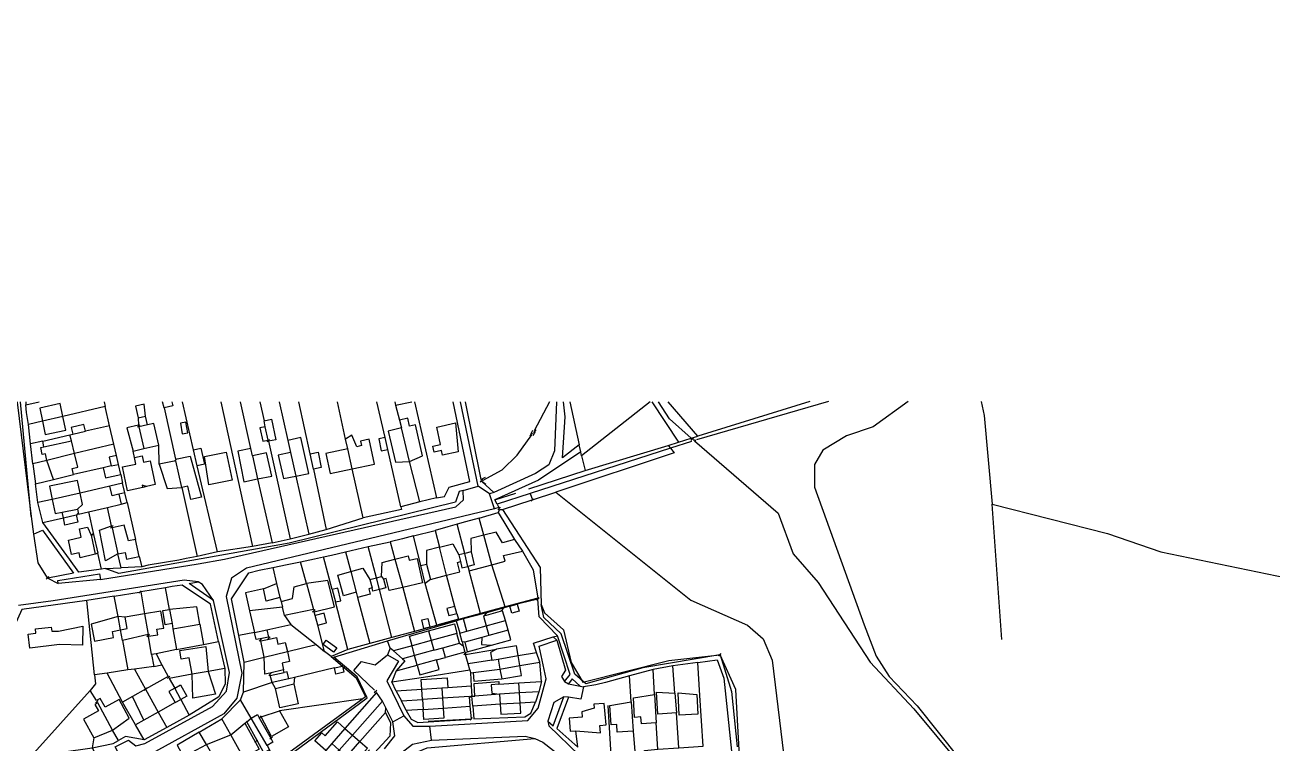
# Model space of a CAD drawing. Header units: millimetres. Extents: x 111502 to 977541, y 8702 to 1044108.
# Drawn here: x 488307 to 488808, y 243593 to 243882 of the extents above; entities that cross this region are included whole.
import ezdxf

# ---------------------------------------------------------------- set-up
doc = ezdxf.new("R2010")
doc.units = ezdxf.units.MM
doc.header["$LTSCALE"] = 0.25
doc.layers.add('X HVSS Site Background', color=8, linetype='Continuous')

# ---------------------------------------------------------------- blocks, each defined once
blk = doc.blocks.new('Gas OS')
at = {"layer": 'X HVSS Site Background'}
for points in [[(35.47, 0.01), (35.46, -0.07), (41.13, -46.1), (36.76, 0.01)], [(70.36, 0.02), (70.8, -1.89), (53.79, -5.84), (52.71, -0.71), (44.51, -2.47), (45.62, -7.73), (39.99, -9.03), (39.26, -4.32), (38.92, -1.22)], [(39, 0.01), (38.92, -1.22), (44.25, 0.01)], [(97.59, 0.03), (97.95, -1.59), (94.46, -2.38), (93.91, 0.03)], [(106.25, -19.29), (109.26, -18.64), (110.67, -25.08), (107.72, -25.74), (106.25, -19.29), (101.85, 0.03)], [(117.3, 0.03), (129.99, -58.07), (115.89, -60.21), (107.72, -25.74)], [(129.29, -18.71), (125.21, 0.04)], [(132.95, 0.04), (134.64, -7.6)], [(140.73, 0.04), (144.18, -15.46)], [(153.14, -20.83), (148.61, 0.04)], [(154.46, -27.07), (153.14, -20.83), (156.43, -20.17), (157.67, -26.42), (154.46, -27.07), (159.59, -51.27), (174.43, -46.61), (170.12, -26.88), (168.28, -18.81), (159.5, -20.75), (161.24, -28.81), (170.12, -26.88), (179.06, -24.95), (176.89, -14.98), (173.39, -15.75), (173.8, -17.58), (171.97, -18.02), (169.9, -13.31), (167.42, -14.99), (164.21, 0.05)], [(183.26, -14.3), (180.72, -14.82), (181.72, -19.62), (184.33, -19.11), (183.26, -14.3), (179.99, 0.05)], [(187.15, 0.06), (187.47, -1.35), (189.03, -7.37), (189.88, -10.48), (184.58, -11.7), (187.43, -24.16), (193.12, -23.88), (189.88, -10.48)], [(187.47, -1.35), (193.97, 0.06)], [(195.14, 0.06), (203.95, -38.59), (197.29, -40.2), (193.12, -23.88), (198.33, -21.71), (195.46, -9.16), (193.13, -9.7), (192.42, -6.6), (189.03, -7.37)], [(203.95, -38.59), (207.13, -37.96), (209.03, -34.3), (217.39, -32.01), (210.64, 0.06)], [(223.82, -33.12), (222.2, -32.03), (227.01, -36.34), (225.18, -36.95), (220.63, -33.9), (213.61, 0.06)], [(215.48, 0.06), (221.79, -31.23), (223.59, -30.25)], [(252.13, 0.08), (251.33, -19.6), (249.03, -25.29), (243.73, -28.8), (227.01, -36.34)], [(249.38, 0.07), (243.24, -11.64)], [(289.78, 0.09), (262.26, -21.73), (261.89, -20.08), (261.27, -17.23), (254.58, -22.44), (255.58, -6.05), (254.91, 0.08)], [(257.52, 0.08), (261.27, -17.23)], [(290.44, 0.09), (301.21, -16.13)], [(306.31, -14.62), (297.58, -6.83), (293.12, 0.09)], [(296.99, -17.45), (301.21, -16.13), (306.31, -14.62), (308.88, -13.79), (297, 0.09)], [(361.38, 0.11), (308.34, -15.28)], [(353.95, 0.11), (308.88, -13.79)], [(393.43, 0.12), (379.44, -9.96), (368.65, -13.62), (359.1, -19.41), (355.8, -25.16), (355.85, -34.31), (375.79, -89.55), (380.62, -102.18), (385.77, -110.27), (397.03, -122.12), (430.75, -164.39), (454.93, -187.05), (483.91, -212.66), (500.07, -222.36), (513.62, -227.55), (553.27, -233.28)], [(422.84, 0.13), (423.99, -5.5), (427.18, -41.08)], [(94.46, -2.38), (99.08, -23.02), (104.98, -21.74), (109.47, -38.31), (105.25, -39.23), (104.07, -33.79), (101.58, -34.34), (99.22, -23.64), (92.51, -24.95), (95.77, -34.79), (101.58, -34.34), (107.78, -62.07), (103.43, -62.87), (100.48, -63.53), (88.12, -65.53), (85.53, -66.28), (77.24, -66.68), (75.96, -61.06), (71.02, -63.81), (68.57, -51.59), (73.41, -49.79), (71.72, -42.39)], [(72.51, -9.61), (70.8, -1.89)], [(92.51, -24.95), (92.4, -17.36), (90.4, -8.68), (87.82, -9.27), (86.99, -5.72), (86.49, -0.94), (83.02, -1.73), (84.1, -6.39), (86.99, -5.72)], [(41.72, -24.87), (40.79, -16.9), (39.99, -9.03)], [(74.27, -16.94), (72.51, -9.61), (62.86, -11.81), (62.21, -9.05), (57.21, -10.31), (57.78, -12.98), (62.86, -11.81)], [(84.1, -6.39), (84.19, -9.3), (79.52, -10.38), (82.01, -19.74), (86.35, -18.75)], [(83.77, -10.2), (84.78, -9.19)], [(87.82, -9.27), (84.36, -10.07), (86.35, -18.75), (92.4, -17.36)], [(135.16, -9.97), (134.64, -7.6), (137.66, -6.98), (139.42, -15.18), (136.44, -15.81), (145.13, -55.07)], [(50.12, -31.11), (47.4, -23.49), (46.82, -20.89), (45.55, -21.15), (44.94, -18.34), (46.22, -18.07), (57.28, -15.67), (56.68, -13.23), (57.78, -12.98)], [(46.22, -18.07), (45.71, -15.76), (56.68, -13.23)], [(168.28, -18.81), (167.42, -14.99)], [(222.64, -31.5), (230.33, -27.35), (236.4, -21.35), (242.22, -13.21)], [(241.48, -13.59), (242.5, -12.58)], [(241.78, -12.97), (242.71, -11.36)], [(243.65, -11.85), (242.65, -13.44)], [(242.94, -12.25), (243.95, -11.24)], [(306.16, -15.43), (307.17, -14.42)], [(45.71, -15.76), (40.79, -16.9)], [(75.38, -21.55), (72.47, -22.18), (73.27, -25.74), (76.17, -25.09), (75.38, -21.55), (74.27, -16.94), (58.52, -20.79), (47.4, -23.49), (41.72, -24.87), (42.82, -32.87)], [(73.27, -25.74), (70.05, -26.45), (58.15, -29.17), (57.62, -26.72), (59.84, -26.23), (58.52, -20.79), (57.28, -15.67)], [(82.57, -22.34), (82.01, -19.74)], [(129.95, -21.7), (129.29, -18.71), (124.08, -19.78), (126.58, -32.08), (132.07, -30.97), (137.88, -56.61), (145.13, -55.07), (152.63, -53.17), (159.59, -51.27)], [(135.88, -16.08), (136.89, -15.07)], [(189.58, -42.11), (184.33, -19.11)], [(306.39, -15.87), (297.91, -18.62), (241.59, -36.81), (228.3, -41.1), (227.44, -39.39), (235.79, -36.62)], [(262.26, -21.73), (263.64, -27.54), (296.99, -17.45), (297.91, -18.62), (299.38, -20.46), (251.94, -36.32), (306.17, -79.66), (328.93, -89.72), (335.17, -95.24), (338.82, -103.76), (348.72, -185.33)], [(328.14, -186.17), (324.17, -115.49), (317.94, -101.65), (322.41, -116.35), (324.73, -138.6)], [(307.02, -15.22), (308.1, -15.49), (307.02, -15.22)], [(307.64, -15.68), (341.25, -44.71), (347.25, -61.05), (357.26, -72.59), (378.12, -104.53), (395.78, -123.36), (433.29, -168.54), (454.1, -187.79), (480.71, -211.81), (507.22, -226.74), (510.02, -239.09)], [(98.64, -23.83), (99.65, -22.82)], [(145.27, -20.33), (140.32, -21.38), (142.53, -30.83), (147.41, -29.81), (152.63, -53.17)], [(261.89, -20.08), (244.93, -31.44), (227.44, -39.39)], [(76.3, -37.1), (73.63, -37.73), (72.72, -33.9), (60.81, -36.72), (49.58, -39.21), (43.8, -40.43), (42.82, -32.87), (50.12, -31.11), (58.15, -29.17)], [(70.05, -26.45), (70.96, -30.53), (77.07, -29.18), (77.77, -32.69), (72.72, -33.9)], [(77.07, -29.18), (76.17, -25.09)], [(241.06, -34.9), (263.64, -27.54)], [(45.74, -48.42), (54.02, -46.54), (59.2, -45.38), (59.87, -48.25), (54.67, -49.49), (54.02, -46.54), (53.53, -44.34), (59.64, -43.1), (61.75, -41.2), (60.81, -36.72), (59.74, -31.51), (48.46, -33.85), (49.58, -39.21), (50.77, -44.9), (53.53, -44.34)], [(68.98, -71.41), (51.88, -72.92), (51.78, -71.73), (68.58, -69.08), (68.98, -71.41), (108.15, -65.12), (118.78, -63.17), (211.69, -42.1), (214.78, -39.3), (214.66, -35.53), (220.63, -33.9)], [(78.68, -36.53), (77.77, -32.69)], [(87.42, -33.99), (85.98, -34.44)], [(221.49, -32.13), (222.5, -31.12)], [(214.66, -35.53), (212.99, -35.96), (211.63, -40.25), (144.69, -56.81), (76.28, -68.93), (70.78, -66.98), (69.36, -67.17), (60.23, -68.39), (56.46, -63.19), (45.74, -48.42), (43.8, -40.43)], [(79.61, -40.45), (78.68, -36.53), (76.3, -37.1), (77.22, -41.02)], [(228.3, -41.1), (228.96, -42.39), (227.25, -42.92), (225.18, -36.95)], [(230.49, -43.29), (242.44, -39.41)], [(241.59, -36.81), (242.52, -39.39), (251.94, -36.32)], [(241.97, -39.91), (242.98, -38.89)], [(227.25, -42.92), (127.58, -66.81), (121.64, -70.81), (119.49, -78.11), (125.75, -108.91), (123.75, -119.05), (118.46, -125.25), (88.35, -141.95), (86.15, -145.2), (86.86, -147.95), (81.41, -150.95), (74.8, -138.56), (80.25, -135.85), (83.1, -138.21), (86.8, -137.26), (113.9, -122.36), (119.6, -116.26), (120.74, -108.76), (114.38, -79.72), (104.59, -72.97), (108.13, -72.32), (102.59, -71.63), (49.96, -79.89), (35.99, -81.83)], [(59.15, -45.77), (60.16, -44.76)], [(59.64, -43.1), (60.11, -45.16), (64.12, -44.2), (71.72, -42.39), (77.22, -41.02), (79.61, -40.45), (82.95, -55.23), (80.16, -55.86), (78.52, -49.56), (73.58, -50.57), (75.96, -61.06), (78.81, -60.49), (79.43, -63.21), (84.49, -62.06), (85.53, -66.28)], [(64.12, -44.2), (66.17, -53.27), (67.89, -60.81)], [(197.29, -40.2), (189.58, -42.11), (189.84, -43.25), (174.43, -46.61)], [(228.69, -44.49), (235.34, -55.24), (230.49, -56.59), (227.98, -52.34), (222.91, -53.59), (221.09, -46.67), (215.58, -48.2), (212.31, -49.11)], [(221.09, -46.67), (228.69, -44.49), (229.39, -43.23), (230.49, -43.29), (245.6, -66.49), (246.02, -81.4)], [(228.66, -43.31), (229.68, -42.3)], [(431.07, -95.47), (427.18, -41.08), (473.57, -52.87), (494.97, -60.21), (549.33, -71.53)], [(41.13, -46.1), (42.04, -53.16), (45.67, -51.49), (58.13, -68.83), (47.73, -70.77), (51.88, -72.92)], [(72.99, -50.69), (74, -49.67)], [(42.04, -53.16), (43.78, -64.69), (47.53, -70.65)], [(69.36, -67.17), (67.89, -60.81), (66.77, -61.11), (60.82, -62.68), (60.38, -60.65), (57.33, -61.31), (56.07, -55.5), (61.19, -54.38), (60.49, -51.06), (63.73, -50.37), (65.17, -53.48), (66.77, -61.11)], [(65.17, -53.89), (66.18, -52.88)], [(197.64, -65.67), (194.72, -53.77), (190.23, -54.95), (185.31, -56.16), (187.2, -63.19), (192.54, -61.85), (192.99, -63.64), (196.11, -62.91), (198.35, -72.71), (190.39, -74.52), (195.15, -92.17), (185.97, -94.68), (181.03, -75.36), (178.4, -76), (178.07, -74.73), (176.74, -75.1), (177.33, -77.26), (172.26, -78.64)], [(194.72, -53.77), (203.35, -51.62)], [(84.49, -62.06), (82.95, -55.23)], [(137.88, -56.61), (129.99, -58.07)], [(171.67, -76.47), (166.59, -77.85), (164.29, -69.56), (169.46, -68.13), (174.38, -66.75), (177.19, -71.35), (179.8, -70.67), (176.52, -58.04), (185.31, -56.16)], [(167.41, -60.17), (176.52, -58.04)], [(211.37, -82.21), (208.16, -83.06), (208.9, -85.83), (212.1, -84.98), (211.37, -82.21), (208.02, -69.64), (205.14, -58.34), (199.94, -59.64), (199.98, -65.2), (201.52, -71.33), (199.45, -73)], [(235.34, -55.24), (238.45, -59.94)], [(115.89, -60.21), (107.78, -62.07)], [(134.38, -75.16), (127.18, -76.76), (128.8, -83.96), (130.79, -92.62), (135.84, -91.61), (136.49, -94.45), (133.06, -95.2), (131.44, -95.46), (130.79, -92.62), (124.56, -93.89), (121.54, -79.06), (128.53, -68.71), (132.73, -67.66), (138.12, -66.58), (139.63, -73), (141.04, -78.61), (141.48, -80.22), (146.15, -79.04), (146.79, -74.26), (151.7, -73.01), (149.29, -64.21), (154.99, -63.11), (158.5, -62.29)], [(138.12, -66.58), (143.88, -65.26), (149.29, -64.21)], [(162.03, -75.36), (158.5, -62.29), (161.78, -61.53), (167.41, -60.17), (169.46, -68.13), (171.67, -76.47), (172.26, -78.64), (177.15, -97.04), (168.31, -99.43), (163.38, -80.37), (165.54, -79.85), (164.34, -74.8), (162.03, -75.36), (163.38, -80.37)], [(181.91, -70.12), (182.14, -64.46), (187.2, -63.19), (190.39, -74.52), (184.91, -75.78), (183.75, -70.9), (182.68, -71.16)], [(201.52, -71.33), (208.02, -69.64), (213.36, -68.2), (212.38, -64.47), (213.54, -64.18)], [(217.89, -60.25), (215.28, -60.89), (212.89, -61.49)], [(70.78, -66.98), (77.24, -66.68)], [(212.1, -84.98), (212.72, -87.27), (204.02, -89.74), (199.45, -73), (197.64, -65.67), (199.98, -65.2)], [(231.57, -82.29), (221.64, -84.98), (217.07, -67.85)], [(47.12, -71.21), (48.13, -70.2)], [(99.5, -99.51), (110.39, -97.46), (116.35, -96.29), (113.19, -81.32), (101.78, -73.68), (97.68, -74.22), (95.11, -74.68), (85.2, -76.3), (86.67, -85.15), (88.06, -93.39), (77.82, -95.84), (77.04, -91.63), (79.64, -91.07), (78.82, -86.5), (76.06, -86.26), (65.18, -89.23), (66.54, -96.12), (74.19, -94.68), (73.77, -92.26), (77.04, -91.63), (76.06, -86.26), (74.48, -78.08), (63.43, -79.74)], [(108.91, -89.25), (107.64, -82.32), (96.68, -83.37), (95.11, -74.68)], [(114.38, -79.72), (109.94, -73.32), (108.13, -72.32)], [(141.04, -78.61), (135.5, -80.11), (134.38, -75.16), (139.63, -73)], [(135.84, -91.61), (145.47, -89.44), (155.54, -97.5), (159, -100.29), (156.21, -89.73), (159.8, -88.78), (158.75, -84.82), (155.16, -85.77), (154.78, -84.32), (162.91, -82.26), (160.28, -71.79), (151.7, -73.01), (154.55, -83.4), (142.89, -85.82), (142.04, -82.46)], [(177.19, -71.35), (178.07, -74.73)], [(89.49, -101.52), (90.34, -106.26), (82.65, -107.31), (86.99, -115.43), (81.8, -118.38), (77.84, -120.65), (71.69, -108.92), (66.49, -109.62), (63.43, -79.74), (37.33, -83.44), (28.48, -102.79), (19.47, -116.01)], [(74.48, -78.08), (84.48, -76.43)], [(84.33, -76.87), (85.34, -75.86)], [(202.9, -99.77), (206.55, -98.77), (213.21, -96.96), (212.16, -93.09), (201.85, -95.9), (202.9, -99.77), (195.17, -101.88), (194.12, -98.01), (186.63, -100.04), (185.27, -98.88), (184.19, -101.64), (188.69, -104.19), (184.05, -112.1), (190.87, -126.05), (194.49, -130.2), (201.3, -130.33), (240.7, -127.94), (244.73, -123.07), (248, -111.26), (245.15, -98.12), (252.34, -95.77), (255.73, -107.77), (254.15, -110.3), (255.41, -112.36), (257.62, -109.45), (252.52, -93.93), (245.25, -86.35), (244.67, -79.24), (237.48, -80.99), (236.34, -81.29), (237.12, -84.11), (234.22, -84.91), (233.45, -82.08), (236.34, -81.29)], [(244.16, -79.54), (245.17, -78.53)], [(97.68, -89.06), (98.04, -91.15), (99.5, -99.51), (91.32, -101.19), (89.49, -101.52), (88.18, -94.14), (91.97, -93.51), (91.6, -91.33), (94.39, -90.87), (93.19, -84.02), (86.67, -85.15), (78.82, -86.5)], [(141.48, -80.22), (142.04, -82.46), (128.8, -83.96)], [(154.16, -84.37), (155.17, -83.35)], [(233.45, -82.08), (230.23, -82.95), (223.57, -84.81), (214.76, -87.19)], [(215.28, -96.56), (216.32, -100.36), (226.06, -97.74), (233.78, -95.58), (232.68, -91.69), (231.6, -87.82), (230.51, -83.93), (223.84, -85.79), (222.79, -86.08), (223.9, -89.98), (231.6, -87.82)], [(223.2, -85.8), (224.21, -84.79)], [(229.87, -83.95), (230.88, -82.94)], [(98.04, -91.15), (108.91, -89.25), (110.39, -97.46)], [(142.89, -85.82), (145.47, -89.44)], [(156.21, -89.73), (155.16, -85.77)], [(185.27, -98.88), (184.25, -95.92), (211.9, -87.98)], [(200.78, -92.03), (201.85, -95.9), (194.12, -98.01), (193.05, -94.13), (200.78, -92.03), (211.11, -89.22), (212.16, -93.09)], [(216.12, -92.15), (223.9, -89.98), (224.99, -93.85), (222.16, -94.63), (222.05, -97.47), (226.06, -97.74)], [(87.61, -94.28), (88.63, -93.27)], [(126.61, -104.53), (124.56, -93.89)], [(132.69, -96.13), (133.7, -95.11)], [(144.55, -111.22), (143.94, -108.44), (142.79, -108.7), (142.51, -107.65), (136.93, -108.95), (135, -109.4), (134.69, -102.56), (133.32, -96.04), (136.7, -95.33), (139.64, -94.71), (140.2, -97.3), (143.19, -96.6), (144.02, -100.3), (155.54, -97.5)], [(136.1, -95.39), (137.11, -94.38)], [(185.97, -94.68), (177.15, -97.04)], [(222.16, -94.63), (215.28, -96.56), (214.21, -96.44), (213.26, -92.94)], [(229.04, -113.44), (225.91, -113.65), (226.13, -116.96), (229.29, -117.47), (229.56, -121.48), (218.57, -122.23), (218.17, -118.25), (219.38, -118.18), (219.04, -113.13), (228.96, -112.34), (229.04, -113.44), (237.02, -112.92), (246.08, -112.32), (245.41, -104.54), (244.13, -100.66), (242.86, -96.97), (250.82, -94.38), (252.34, -95.77)], [(232.68, -91.69), (224.99, -93.85)], [(250.82, -94.38), (252.52, -93.93)], [(77.82, -95.84), (79.99, -107.62)], [(116.35, -96.29), (118.88, -107.12), (112.14, -108.3), (105.74, -109.41), (104.62, -102.84), (101.38, -103.36), (100.82, -99.88), (111.25, -98.21), (112.14, -108.3), (115.11, -117.46), (106, -119.01), (105.74, -109.41), (96.56, -111.08), (98.78, -114.96), (101.09, -113.66), (103.6, -118.16), (101.2, -119.5), (104.54, -125.79), (95.54, -130.75)], [(120.93, -159.45), (129.2, -153.4), (138.03, -146.95), (146.55, -140.68), (176.07, -118.9), (172.06, -110.38), (162.74, -102.49), (184.25, -95.92)], [(168.31, -99.43), (161.6, -102.24), (159, -100.29)], [(186.63, -100.04), (190.3, -103.21)], [(214.21, -96.44), (214.62, -97.94), (215.33, -100.54), (207.6, -102.64), (206.55, -98.77)], [(213.21, -96.96), (214.62, -97.94)], [(226.2, -103.78), (228.76, -103.33), (236.74, -101.94), (236.04, -97.95), (228.06, -99.35)], [(91.32, -101.19), (93.63, -105.68), (96.12, -110.28), (87.05, -115.4), (92.11, -124.58), (95.54, -130.75), (86.5, -135.7), (78.98, -134.43), (76.13, -136.07)], [(139.23, -115.1), (137.9, -112.71), (126.4, -116.55), (126.61, -104.53), (134.69, -102.56), (144.02, -100.3), (144.9, -104.29), (141.89, -104.9), (142.51, -107.65)], [(161.6, -102.24), (166.17, -106.12), (171.65, -110.84), (175.36, -118.53), (174.31, -119.29), (140.82, -124.12), (144.46, -130.59), (137.65, -134.45), (133.55, -126.45), (140.82, -124.12)], [(179.03, -115.77), (170.68, -107.96), (173.83, -104.27), (179.28, -105.64), (184.19, -101.64)], [(187.68, -108.08), (196.23, -105.75), (195.17, -101.88), (190.3, -103.21), (191.25, -104.02), (187.68, -108.08), (185.97, -112.49), (198.66, -110.52), (217.28, -107.68), (216.63, -105.26)], [(203.95, -103.64), (207.6, -102.64)], [(214.97, -101.53), (215.98, -100.52)], [(218.74, -108.69), (218.98, -112.13), (230.14, -111.3), (238.12, -109.92), (237.43, -105.92), (245.41, -104.54)], [(228.76, -103.33), (229.44, -107.32), (237.43, -105.92), (236.74, -101.94), (244.13, -100.66)], [(308.94, -104.7), (316.71, -103.64), (319.41, -111), (323.51, -150.5), (320.86, -148.49), (315.7, -148.93), (315.78, -165.9), (311.13, -168.87), (274.22, -171.32), (274.71, -176.46), (311.24, -174.01), (315.42, -175.19), (317.67, -179.32), (318.49, -192.89), (323.61, -192.56), (325.84, -189.88)], [(301.35, -139), (311.06, -138.35), (309.77, -117.97), (308.94, -104.7), (298.95, -106.01), (290.96, -107.48), (281.49, -110.05)], [(317.34, -102.13), (318.36, -101.12)], [(66.49, -109.62), (66.9, -113.31), (64.8, -115.87)], [(82.65, -107.31), (79.99, -107.62), (71.69, -108.92)], [(90.34, -106.26), (93.63, -105.68)], [(95.84, -111.18), (96.85, -110.17)], [(118.88, -107.12), (119.05, -113.3), (116.45, -118.45), (104.54, -125.79)], [(136.56, -109.93), (137.57, -108.91)], [(162.97, -106.85), (166.17, -106.12), (166.73, -108.59), (163.54, -109.31), (162.97, -106.85), (146.84, -110.68), (144.55, -111.22), (137.9, -112.71), (137.18, -109.9), (142.79, -108.7)], [(217.28, -107.68), (217.55, -108.84), (217.91, -114.22), (218.17, -118.25)], [(217.55, -108.84), (218.74, -108.69), (229.44, -107.32), (230.14, -111.3)], [(282.15, -120.51), (281.49, -110.05), (271.89, -112.72), (268.01, -113.72), (263, -114.51)], [(291.55, -117.48), (292.25, -128.91), (286.24, -129.28), (286.08, -126.58), (283.52, -126.74), (283.03, -118.92), (291.55, -117.48), (290.96, -107.48)], [(292.89, -139.55), (301.35, -139), (300.32, -124.87), (292.93, -125.42), (292.29, -116.55), (299.75, -117), (298.95, -106.01)], [(98.89, -120.81), (101.2, -119.5), (98.78, -114.96), (96.35, -116.3), (98.89, -120.81), (92.11, -124.58), (86.3, -127.86), (81.8, -118.38)], [(86.51, -115.93), (87.52, -114.91)], [(146.84, -110.68), (146.58, -113.28)], [(200.65, -128.3), (217.94, -127.31), (217.49, -122.23), (217.26, -118.29), (206.31, -118.99), (198.32, -119.5), (198.59, -123.51), (206.57, -122.99), (206.83, -127), (198.84, -127.52), (198.59, -123.51), (191.81, -123.94), (189.82, -120.05), (198.32, -119.5), (198.08, -115.49), (187.73, -116.24), (185.97, -112.49)], [(206.05, -114.98), (198.08, -115.49), (197.81, -111.48), (208.19, -110.82), (208.46, -114.83), (206.05, -114.98), (206.31, -118.99), (206.57, -122.99), (217.49, -122.23)], [(217.91, -114.22), (208.46, -114.83)], [(246.08, -112.32), (245.05, -116.42), (237.28, -116.93), (237.02, -112.92)], [(261.67, -114.25), (258.49, -111.24), (256.97, -113.21), (261.67, -114.25), (263, -114.51), (261.99, -119.45), (256.95, -118.55), (252.32, -131.24), (260.71, -138.71), (259.94, -132.13)], [(255.41, -112.36), (256.97, -113.21)], [(66.3, -135.01), (73.82, -131.85), (67.82, -120.94), (66.71, -121.56), (68.15, -124.14), (62.14, -127.51), (66.3, -135.01), (65.6, -138.91), (74, -137.27), (76.13, -136.07), (73.82, -131.85), (80.45, -127.06), (76.4, -119.51), (70.85, -122.62), (68.87, -119.09), (67.28, -119.98), (64.8, -115.87), (40.99, -142.42), (65.6, -138.91), (66.96, -141.41)], [(67.05, -120.97), (68.06, -119.96)], [(122.41, -157.46), (114.69, -143.23), (111.5, -137.68), (108.6, -132.62), (99.7, -137.85), (103.11, -144.07), (106.33, -142.4), (105.49, -140.79), (111.5, -137.68), (121.3, -133.74), (117.75, -127.3), (125.13, -119.74)], [(135.88, -137.99), (129.44, -127.06), (132.01, -125.64), (132.73, -126.92), (137.45, -135.37), (138.16, -136.63), (135.88, -137.99), (136.8, -139.73), (134.6, -140.99), (131.87, -136.07), (127.7, -128.57), (129.44, -127.06), (125.13, -119.74), (126.4, -116.55)], [(174.31, -119.29), (139.61, -144.59), (136.8, -139.73)], [(160.33, -151.11), (157.48, -148.58), (164.89, -139.84), (167.9, -142.48), (173.18, -136.48), (183.42, -124.8), (183.57, -122.86), (182.21, -120.16), (179.89, -116.72), (167.17, -131.2), (170.17, -133.84), (182.21, -120.16)], [(178.95, -116.76), (179.96, -115.75)], [(187.73, -116.24), (189.82, -120.05)], [(217.21, -118.78), (218.22, -117.77)], [(245.05, -116.42), (243.67, -120.57), (237.54, -120.97), (229.56, -121.48), (229.83, -125.51), (237.8, -124.98), (237.54, -120.97), (237.28, -116.93), (229.29, -117.47), (219.38, -118.18)], [(256.95, -118.55), (255.08, -118.43), (251.11, -120.79), (248.73, -128.24), (250.83, -130.07), (255.08, -118.43)], [(299.75, -117), (300.32, -124.87)], [(86.5, -135.7), (83.06, -129.72), (77.84, -120.65)], [(183.42, -124.8), (185.48, -128.95), (185.21, -134.22), (179.09, -141.04), (175.61, -141.34), (176.99, -139.81)], [(183.06, -139.37), (187.19, -134.14), (186.38, -128.51), (183.57, -122.86)], [(191.81, -123.94), (193.73, -127.51), (196.43, -128.82), (217.95, -127.4)], [(218.57, -122.23), (218.9, -127.3), (239.38, -126.45), (241.87, -125.03), (243.67, -120.57)], [(272.74, -122.02), (274.01, -141.88)], [(86.3, -127.86), (83.06, -129.72)], [(108.6, -132.62), (117.75, -127.3)], [(109.68, -156.18), (115.14, -153.28), (113.49, -150.18), (116.64, -148.51), (114.69, -143.23), (118.85, -149.3), (124.24, -147.71), (125.66, -147), (128.01, -145.82), (121.3, -133.74), (126.91, -129.05), (131.06, -136.55), (132.65, -139.44), (129.71, -141.08), (131.42, -144.16), (128.11, -145.99), (130.86, -150.97), (139.61, -144.59)], [(126.79, -129.31), (127.81, -128.3)], [(132.63, -127.19), (133.64, -126.17)], [(159.44, -140.01), (155.01, -136.12), (157.85, -132.88), (159.27, -134.12), (164.15, -128.56), (167.17, -131.2), (161.89, -137.2), (159.44, -140.01), (153.52, -146.73), (156.71, -149.5), (162.05, -154.11), (165.2, -156.84), (167.11, -154.68), (166.87, -151.06), (170.66, -146.77), (175.61, -141.34)], [(186.38, -128.51), (190.87, -126.05)], [(217.44, -127.86), (218.45, -126.84)], [(248.73, -128.24), (249.12, -130.14), (261.2, -141.97), (264.97, -143.12), (267.69, -149.06), (266.16, -152.28), (267.58, -163.53), (261.76, -163.74)], [(289.13, -168.56), (288.6, -159.21), (288.08, -149.68), (287.55, -140.03), (292.89, -139.55), (292.25, -128.91)], [(137.04, -135.41), (138.06, -134.4)], [(159.3, -210.98), (160.77, -210.11), (159.06, -185.54), (160.25, -179.37), (191.93, -142.44), (200.14, -139.02), (243.43, -135.27)], [(161.89, -137.2), (164.89, -139.84), (170.17, -133.84), (173.18, -136.48), (176.19, -139.12), (170.91, -145.13), (169.97, -146.15), (163.29, -153.76), (160.33, -151.11), (167.9, -142.48), (170.91, -145.13)], [(187.23, -143.03), (194.27, -137.48), (201.9, -135.89), (239.58, -134.25), (243.43, -135.27), (246.62, -136.67), (255.17, -143.37), (259.78, -151.59)], [(201.9, -135.89), (201.3, -130.33)], [(282.9, -132.24), (283.58, -140.4)], [(130.96, -136.81), (131.97, -135.8)]]:
    blk.add_lwpolyline(points, dxfattribs=at)
for points in [[(45.62, -7.73), (46.76, -13.16), (54.96, -11.41), (53.79, -5.84)], [(101.05, -8.48), (101.76, -12.8), (103.97, -12.43), (103.28, -8.12)], [(135.16, -9.97), (133, -10.44), (134.17, -15.8), (136.34, -15.33)], [(211.57, -8.41), (212.63, -20), (206.38, -21.46), (205.92, -19.51), (203.03, -20.16), (202.48, -17.77), (205.58, -17.06), (204.02, -10.11)], [(144.18, -15.46), (145.27, -20.33), (147.41, -29.81), (152.67, -28.72), (149.44, -14.28)], [(85.98, -34.44), (79.85, -35.79), (77.76, -26.14), (83.11, -24.95), (82.57, -22.34), (85.67, -21.65), (86.21, -24.24), (88.87, -23.64), (90.97, -33.18), (87.42, -33.99), (85.72, -33.44)], [(121.82, -31.38), (112.52, -33.38), (110.69, -21.99), (119.4, -20.14)], [(132.07, -30.97), (137.72, -29.83), (135.62, -20.43), (129.95, -21.7)], [(205.14, -58.34), (210.49, -57), (212.89, -61.49), (213.54, -64.18), (214.15, -66.69), (216.59, -66.08), (215.28, -60.89), (212.31, -49.11), (208.49, -50.2), (203.35, -51.62)], [(216.59, -66.08), (217.07, -67.85), (226.14, -65.46), (222.91, -53.59), (217.79, -54.84), (217.89, -60.25), (219.14, -65.44)], [(244.67, -78.82), (231.57, -82.29), (226.14, -65.46), (231.54, -64.04), (230.9, -61.68), (238.45, -59.94), (242.79, -67.44)], [(181.91, -70.12), (182.68, -71.16), (183.6, -74.74), (181.03, -75.36), (179.8, -70.67)], [(96.68, -83.37), (97.68, -89.06), (94.94, -89.57), (93.94, -83.83)], [(317.75, -101.61), (286.86, -106.87), (263.9, -113.28), (259.5, -109.4), (254.06, -93.15), (247.1, -86.56), (246.02, -81.4), (247.3, -84.68), (255.01, -91.62), (258.01, -104.72), (262.67, -112.61), (297.32, -103.86)], [(52.53, -97.43), (40.49, -98.94), (39.93, -93.28), (43.03, -92.89), (42.84, -91.18), (49.19, -90.53), (49.33, -92.08), (52.09, -92.08), (61.88, -90.07), (61.74, -97.68)], [(198.92, -91.08), (198.04, -87.55), (200.41, -86.95), (201.31, -90.49)], [(211.9, -87.98), (213.26, -92.94), (216.12, -92.15), (214.76, -87.19)], [(159.6, -95.75), (163.85, -98.85), (162.61, -100.53), (158.38, -97.43)], [(226.2, -103.78), (216.63, -105.26), (215.6, -101.5), (228.06, -99.35), (225.66, -100.67)], [(203.95, -103.64), (196.23, -105.75), (197.28, -109.61), (205, -107.52)], [(139.23, -115.1), (146.58, -113.28), (148.35, -121.3), (141, -122.89)], [(301.03, -116.9), (308.49, -117.52), (308.89, -125.4), (301.47, -125.78)], [(259.94, -132.13), (269.81, -132.9), (269.63, -129.94), (272.12, -129.79), (271.31, -121.13), (267.17, -121.38), (267.26, -122.98), (262.28, -124.5), (262.41, -126.69), (257.23, -127.09), (257.64, -132.31)], [(282.9, -132.24), (276.57, -132.63), (276.37, -129.63), (274.14, -129.79), (273.64, -121.97), (282.15, -120.51)]]:
    blk.add_lwpolyline(points, close=True, dxfattribs=at)
at = {"layer": 'X HVSS Site Background', "ltscale": 0.101092}
blk.add_lwpolyline([(221.64, -84.98), (195.15, -92.17)], dxfattribs=at)

msp = doc.modelspace()

# ---------------------------------------------------------------- linework, layer by layer
at = {"lineweight": 0}
msp.add_circle((488727.82, 239008.33), 11388.42, dxfattribs=at)

# ---------------------------------------------------------------- block references
at = {"layer": 'X HVSS Site Background', "lineweight": 0}
msp.add_blockref('Gas OS', (488268.18, 243730.52), dxfattribs=at)

doc.saveas('drawing.dxf')
